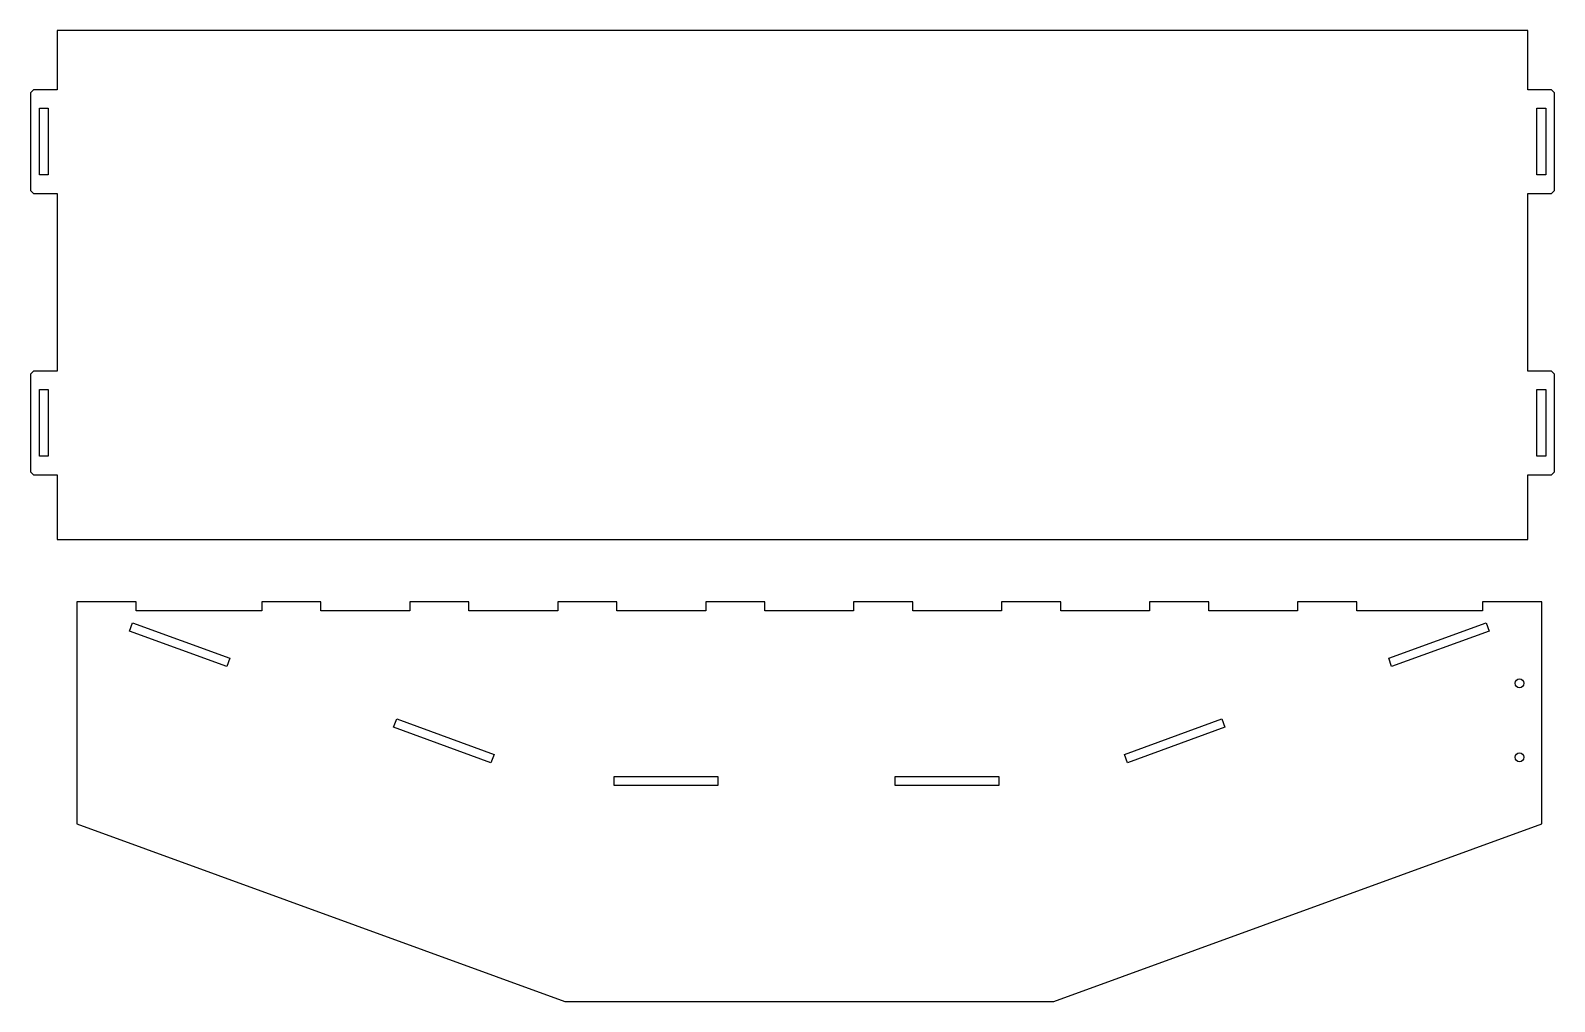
# Model space of a CAD drawing. Header units: millimetres. Extents: x 1610 to 2640, y 1273 to 1928.
import ezdxf

# ---------------------------------------------------------------- set-up
doc = ezdxf.new("R2010")
doc.units = ezdxf.units.MM
doc.layers.get('0').update_dxf_attribs({"linetype": 'CONTINUOUS'})

msp = doc.modelspace()

# ---------------------------------------------------------------- linework, layer by layer
for points in [[(2640, 1886.4), (2638, 1888.4), (2622, 1888.4), (2622, 1928.4), (1628, 1928.4), (1628, 1888.4), (1612, 1888.4), (1610, 1886.4), (1610, 1820.4), (1612, 1818.4), (1628, 1818.4), (1628, 1698.4), (1612, 1698.4), (1610, 1696.4), (1610, 1630.4), (1612, 1628.4), (1628, 1628.4), (1628, 1584.7), (2622, 1584.7), (2622, 1628.4), (2638, 1628.4), (2640, 1630.4), (2640, 1696.4), (2638, 1698.4), (2622, 1698.4), (2622, 1818.4), (2638, 1818.4), (2640, 1820.4)], [(1616, 1875.9), (1622, 1875.9), (1622, 1830.9), (1616, 1830.9)], [(2628, 1830.9), (2628, 1875.9), (2634, 1875.9), (2634, 1830.9)], [(1616, 1685.9), (1622, 1685.9), (1622, 1640.9), (1616, 1640.9)], [(2628, 1685.9), (2634, 1685.9), (2634, 1640.9), (2628, 1640.9)], [(2631.3, 1392.5), (2631.3, 1542.5), (2591.3, 1542.5), (2591.3, 1536.4), (2506.3, 1536.4), (2506.3, 1542.5), (2466.3, 1542.5), (2466.3, 1536.4), (2406.3, 1536.4), (2406.3, 1542.5), (2366.3, 1542.5), (2366.3, 1536.4), (2306.3, 1536.4), (2306.3, 1542.5), (2266.3, 1542.5), (2266.3, 1536.4), (2206.3, 1536.4), (2206.3, 1542.5), (2166.3, 1542.5), (2166.3, 1536.4), (2106.3, 1536.4), (2106.3, 1542.5), (2066.3, 1542.5), (2066.3, 1536.4), (2006.3, 1536.4), (2006.3, 1542.5), (1966.3, 1542.5), (1966.3, 1536.4), (1906.3, 1536.4), (1906.3, 1542.5), (1866.3, 1542.5), (1866.3, 1536.4), (1806.3, 1536.4), (1806.3, 1542.5), (1766.3, 1542.5), (1766.3, 1536.4), (1681.3, 1536.4), (1681.3, 1542.5), (1641.3, 1542.5), (1641.3, 1392.5), (1971, 1272.5), (2301.6, 1272.5)], [(1678.9, 1528.4), (1744.7, 1504.5), (1742.7, 1498.8), (1676.9, 1522.8)], [(2593.7, 1528.4), (2595.7, 1522.8), (2529.9, 1498.8), (2527.9, 1504.5)], [(1857.5, 1463.4), (1923.3, 1439.5), (1921.2, 1433.8), (1855.4, 1457.8)], [(2415.1, 1463.4), (2417.2, 1457.8), (2351.4, 1433.8), (2349.3, 1439.5)], [(2074.4, 1424.5), (2074.4, 1418.5), (2004.4, 1418.5), (2004.4, 1424.5)], [(2264.4, 1424.5), (2264.4, 1418.5), (2194.4, 1418.5), (2194.4, 1424.5)]]:
    msp.add_lwpolyline(points, close=True)
for centre in [(2616.3, 1487.5), (2616.3, 1437.5)]:
    msp.add_circle(centre, 3)

doc.saveas('drawing.dxf')
